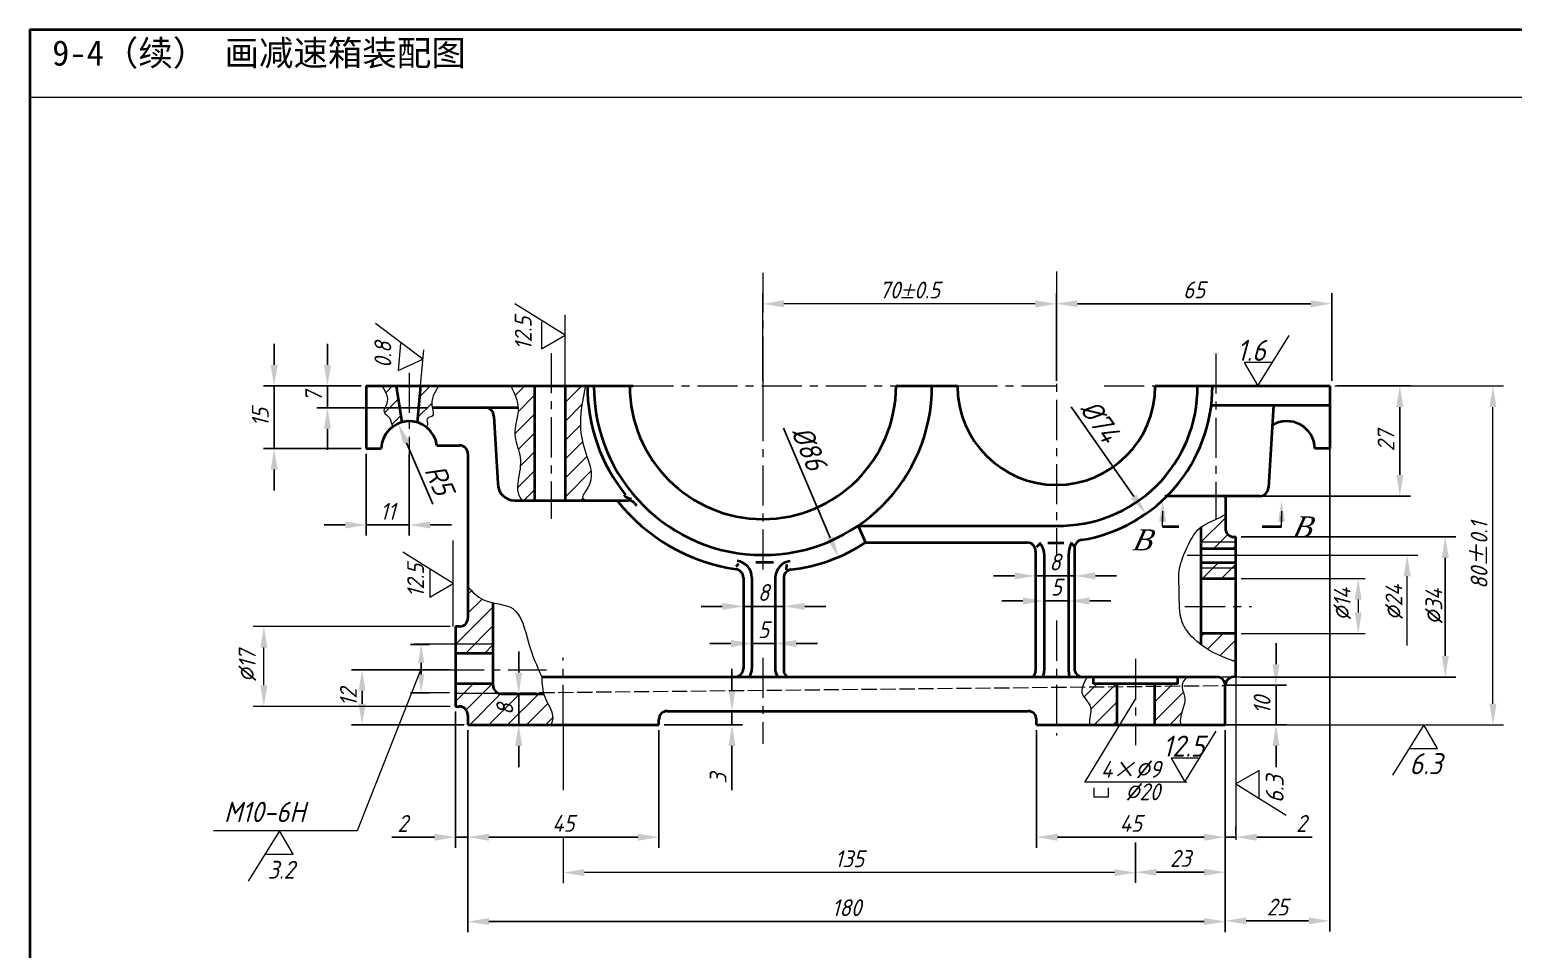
# Model space of a CAD drawing. Header units: millimetres. Extents: x 87 to 417, y 75 to 300.
# Drawn here: x 86.5 to 262.6, y 190.7 to 299.8 of the extents above; entities that cross this region are included whole.
import ezdxf

# ---------------------------------------------------------------- set-up
doc = ezdxf.new("R2010")
doc.units = ezdxf.units.MM
doc.header["$LTSCALE"] = 0.15
doc.linetypes.add('ACAD_ISO02W100', pattern=[15, 12, -3])
doc.linetypes.add('CENTER', pattern=[50.8, 31.75, -6.35, 6.35, -6.35])
doc.layers.get('0').update_dxf_attribs({"lineweight": 13})
doc.layers.get('Defpoints').update_dxf_attribs({"lineweight": 13})
for name, color, linetype, lineweight in [('填', 7, 'Continuous', 9), ('标', 7, 'Continuous', 13), ('点', 7, 'CENTER', 13), ('粗实线', 7, 'Continuous', 40), ('细', 7, 'Continuous', 15), ('细实线', 7, 'Continuous', 15), ('细线', 7, 'Continuous', 15), ('虚线', 7, 'ACAD_ISO02W100', 15), ('轮廓线 层', 7, 'Continuous', 40), ('须', 7, 'ACAD_ISO02W100', 15)]:
    doc.layers.add(name, color=color, linetype=linetype, lineweight=lineweight)
doc.styles.get("Standard").update_dxf_attribs({"font": 'isocp.shx', "oblique": 15, "height": 2.5})
doc.styles.add('字', font='txt.shx', dxfattribs={"height": 2.5})
doc.dimstyles.new('ISO-25', dxfattribs={"dimtxt": 2, "dimasz": 2.5, "dimexe": 1.25, "dimexo": 0.625, "dimtad": 1, "dimdsep": 46, "dimtxsty": 'Standard', "dimcen": 2.5, "dimadec": 0, "dimazin": 0, "dimtfac": 1, "dimtmove": 0, "dimatfit": 3, "dimfxl": 0, "dimarcsym": 0})

# ---------------------------------------------------------------- blocks, each defined once
blk = doc.blocks.new('*D1')
at = {"layer": 'Defpoints', "color": 0}
for p in [(126.46, 257.54), (115.52, 250.11), (126.46, 250.11)]:
    blk.add_point(p, dxfattribs=at)
at = {"layer": '标', "color": 0, "lineweight": -2}
for p, q in [((115.52, 260.04), (115.52, 262.54)), ((125.83, 257.54), (114.27, 257.54)), ((115.52, 257.54), (115.52, 250.11)), ((125.83, 250.11), (114.27, 250.11)), ((115.52, 247.61), (115.52, 245.11))]:
    blk.add_line(p, q, dxfattribs=at)
at = {"layer": '标', "color": 0}
for points in [[(115.1, 260.04), (115.94, 260.04), (115.52, 257.54)], [(115.1, 247.61), (115.94, 247.61), (115.52, 250.11)]]:
    blk.add_solid(points, dxfattribs=at)
at = {"layer": '标', "color": 0, "insert": (113.88, 253.82), "char_height": 2, "attachment_point": 5, "rotation": 90}
blk.add_mtext('15', dxfattribs=at)
blk = doc.blocks.new('*D2')
at = {"layer": 'Defpoints', "color": 0}
for p in [(121.85, 257.54), (126.46, 257.54), (134.31, 254.96)]:
    blk.add_point(p, dxfattribs=at)
at = {"layer": '标', "color": 0, "lineweight": -2}
for p, q in [((121.85, 260.04), (121.85, 262.54)), ((125.83, 257.54), (120.6, 257.54)), ((121.85, 254.96), (121.85, 257.54)), ((133.68, 254.96), (120.6, 254.96)), ((121.85, 252.46), (121.85, 249.96))]:
    blk.add_line(p, q, dxfattribs=at)
at = {"layer": '标', "color": 0}
for points in [[(121.44, 260.04), (122.27, 260.04), (121.85, 257.54)], [(121.44, 252.46), (122.27, 252.46), (121.85, 254.96)]]:
    blk.add_solid(points, dxfattribs=at)
at = {"layer": '标', "color": 0, "insert": (120.21, 256.25), "char_height": 2, "attachment_point": 5, "rotation": 90}
blk.add_mtext('7', dxfattribs=at)
blk = doc.blocks.new('*D3')
at = {"layer": 'Defpoints', "color": 0}
for p in [(241.04, 257.54), (249.11, 257.54), (228.41, 244.47)]:
    blk.add_point(p, dxfattribs=at)
at = {"layer": '标', "color": 0, "lineweight": -2}
for p, q in [((241.67, 257.54), (250.36, 257.54)), ((249.11, 246.97), (249.11, 255.04)), ((229.03, 244.47), (250.36, 244.47))]:
    blk.add_line(p, q, dxfattribs=at)
at = {"layer": '标', "color": 0}
for points in [[(248.7, 255.04), (249.53, 255.04), (249.11, 257.54)], [(248.7, 246.97), (249.53, 246.97), (249.11, 244.47)]]:
    blk.add_solid(points, dxfattribs=at)
at = {"layer": '标', "color": 0, "insert": (247.47, 251.01), "char_height": 2, "attachment_point": 5, "rotation": 90}
blk.add_mtext('27', dxfattribs=at)
blk = doc.blocks.new('*D4')
at = {"layer": 'Defpoints', "color": 0}
for p in [(208.35, 267.3), (208.35, 257.54), (241.04, 257.54)]:
    blk.add_point(p, dxfattribs=at)
at = {"layer": '标', "color": 0, "lineweight": -2}
for p, q in [((208.35, 258.16), (208.35, 268.55)), ((241.04, 258.16), (241.04, 268.55)), ((238.54, 267.3), (210.85, 267.3))]:
    blk.add_line(p, q, dxfattribs=at)
at = {"layer": '标', "color": 0}
for points in [[(210.85, 267.71), (210.85, 266.88), (208.35, 267.3)], [(238.54, 267.71), (238.54, 266.88), (241.04, 267.3)]]:
    blk.add_solid(points, dxfattribs=at)
at = {"layer": '标', "color": 0, "insert": (224.7, 268.94), "char_height": 2, "attachment_point": 5}
blk.add_mtext('65', dxfattribs=at)
blk = doc.blocks.new('*D5')
at = {"layer": 'Defpoints', "color": 0}
for p in [(210.49, 234.99), (205.89, 223.71), (210.49, 224)]:
    blk.add_point(p, dxfattribs=at)
at = {"layer": '标', "color": 0, "lineweight": -2}
for p, q in [((205.89, 224.33), (205.89, 236.24)), ((210.49, 224.63), (210.49, 236.24)), ((203.39, 234.99), (200.89, 234.99)), ((205.89, 234.99), (210.49, 234.99)), ((212.99, 234.99), (215.49, 234.99))]:
    blk.add_line(p, q, dxfattribs=at)
at = {"layer": '标', "color": 0}
for points in [[(203.39, 235.41), (203.39, 234.58), (205.89, 234.99)], [(212.99, 235.41), (212.99, 234.58), (210.49, 234.99)]]:
    blk.add_solid(points, dxfattribs=at)
at = {"layer": '标', "color": 0, "insert": (208.19, 236.64), "char_height": 2, "attachment_point": 5}
blk.add_mtext('8', dxfattribs=at)
blk = doc.blocks.new('*D6')
at = {"layer": 'Defpoints', "color": 0}
for p in [(209.81, 232.02), (206.89, 223.71), (209.81, 223.71)]:
    blk.add_point(p, dxfattribs=at)
at = {"layer": '标', "color": 0, "lineweight": -2}
for p, q in [((206.89, 224.33), (206.89, 233.27)), ((209.81, 224.33), (209.81, 233.27)), ((204.39, 232.02), (201.89, 232.02)), ((206.89, 232.02), (209.81, 232.02)), ((212.31, 232.02), (214.81, 232.02))]:
    blk.add_line(p, q, dxfattribs=at)
at = {"layer": '标', "color": 0}
for points in [[(204.39, 232.44), (204.39, 231.6), (206.89, 232.02)], [(212.31, 232.44), (212.31, 231.6), (209.81, 232.02)]]:
    blk.add_solid(points, dxfattribs=at)
at = {"layer": '标', "color": 0, "insert": (208.35, 233.66), "char_height": 2, "attachment_point": 5}
blk.add_mtext('5', dxfattribs=at)
blk = doc.blocks.new('*D7')
at = {"layer": 'Defpoints', "color": 0}
for p in [(162.18, 218.96), (161.18, 217.31), (169.85, 217.31)]:
    blk.add_point(p, dxfattribs=at)
at = {"layer": '标', "color": 0, "lineweight": -2}
for p, q in [((169.85, 221.46), (169.85, 223.96)), ((162.81, 218.96), (171.1, 218.96)), ((169.85, 218.96), (169.85, 217.31)), ((161.8, 217.31), (171.1, 217.31)), ((169.85, 214.81), (169.85, 209.58))]:
    blk.add_line(p, q, dxfattribs=at)
at = {"layer": '标', "color": 0}
for points in [[(169.44, 221.46), (170.27, 221.46), (169.85, 218.96)], [(169.44, 214.81), (170.27, 214.81), (169.85, 217.31)]]:
    blk.add_solid(points, dxfattribs=at)
at = {"layer": '标', "color": 0, "insert": (168.21, 210.95), "char_height": 2, "attachment_point": 5, "rotation": 90}
blk.add_mtext('3', dxfattribs=at)
blk = doc.blocks.new('*D8')
at = {"layer": 'Defpoints', "color": 0}
for p in [(142.39, 221.02), (144.54, 221.02), (143.21, 217.31)]:
    blk.add_point(p, dxfattribs=at)
at = {"layer": '标', "color": 0, "lineweight": -2}
for p, q in [((144.54, 223.52), (144.54, 226.02)), ((143.02, 221.02), (145.79, 221.02)), ((144.54, 217.31), (144.54, 221.02)), ((143.83, 217.31), (145.79, 217.31)), ((144.54, 214.81), (144.54, 212.31))]:
    blk.add_line(p, q, dxfattribs=at)
at = {"layer": '标', "color": 0}
for points in [[(144.12, 223.52), (144.96, 223.52), (144.54, 221.02)], [(144.12, 214.81), (144.96, 214.81), (144.54, 217.31)]]:
    blk.add_solid(points, dxfattribs=at)
at = {"layer": '标', "color": 0, "insert": (142.9, 219.17), "char_height": 2, "attachment_point": 5, "rotation": 90}
blk.add_mtext('8', dxfattribs=at)
blk = doc.blocks.new('*D9')
at = {"layer": 'Defpoints', "color": 0}
for p in [(138.5, 217.31), (228.39, 217.31), (228.39, 193.96)]:
    blk.add_point(p, dxfattribs=at)
at = {"layer": '标', "color": 0, "lineweight": -2}
for p, q in [((138.5, 216.69), (138.5, 192.71)), ((228.39, 216.69), (228.39, 192.71)), ((141, 193.96), (225.89, 193.96))]:
    blk.add_line(p, q, dxfattribs=at)
at = {"layer": '标', "color": 0}
for points in [[(141, 194.38), (141, 193.55), (138.5, 193.96)], [(225.89, 194.38), (225.89, 193.55), (228.39, 193.96)]]:
    blk.add_solid(points, dxfattribs=at)
at = {"layer": '标', "color": 0, "insert": (183.45, 195.61), "char_height": 2, "attachment_point": 5}
blk.add_mtext('180', dxfattribs=at)
blk = doc.blocks.new('*D10')
at = {"layer": 'Defpoints', "color": 0}
for p in [(240.79, 250.95), (228.39, 217.31), (228.39, 194.05)]:
    blk.add_point(p, dxfattribs=at)
at = {"layer": '标', "color": 0, "lineweight": -2}
for p, q in [((240.79, 250.32), (240.79, 192.8)), ((228.39, 216.69), (228.39, 192.8)), ((238.29, 194.05), (230.89, 194.05))]:
    blk.add_line(p, q, dxfattribs=at)
at = {"layer": '标', "color": 0}
for points in [[(230.89, 194.46), (230.89, 193.63), (228.39, 194.05)], [(238.29, 194.46), (238.29, 193.63), (240.79, 194.05)]]:
    blk.add_solid(points, dxfattribs=at)
at = {"layer": '标', "color": 0, "insert": (234.59, 195.69), "char_height": 2, "attachment_point": 5}
blk.add_mtext('25', dxfattribs=at)
blk = doc.blocks.new('*D11')
at = {"layer": 'Defpoints', "color": 0}
for p in [(228.39, 217.06), (217.75, 203.98), (217.75, 199.82)]:
    blk.add_point(p, dxfattribs=at)
at = {"layer": '标', "color": 0, "lineweight": -2}
for p, q in [((228.39, 216.44), (228.39, 198.57)), ((217.75, 203.36), (217.75, 198.57)), ((225.89, 199.82), (220.25, 199.82))]:
    blk.add_line(p, q, dxfattribs=at)
at = {"layer": '标', "color": 0}
for points in [[(220.25, 200.23), (220.25, 199.4), (217.75, 199.82)], [(225.89, 200.23), (225.89, 199.4), (228.39, 199.82)]]:
    blk.add_solid(points, dxfattribs=at)
at = {"layer": '标', "color": 0, "insert": (223.07, 201.46), "char_height": 2, "attachment_point": 5}
blk.add_mtext('23', dxfattribs=at)
blk = doc.blocks.new('*D12')
at = {"layer": 'Defpoints', "color": 0}
for p in [(205.99, 217.31), (228.39, 217.31), (205.99, 203.98)]:
    blk.add_point(p, dxfattribs=at)
at = {"layer": '标', "color": 0, "lineweight": -2}
for p, q in [((205.99, 216.69), (205.99, 202.73)), ((228.39, 216.69), (228.39, 202.73)), ((225.89, 203.98), (208.49, 203.98))]:
    blk.add_line(p, q, dxfattribs=at)
at = {"layer": '标', "color": 0}
for points in [[(208.49, 204.4), (208.49, 203.56), (205.99, 203.98)], [(225.89, 204.4), (225.89, 203.56), (228.39, 203.98)]]:
    blk.add_solid(points, dxfattribs=at)
at = {"layer": '标', "color": 0, "insert": (217.19, 205.62), "char_height": 2, "attachment_point": 5}
blk.add_mtext('45', dxfattribs=at)
blk = doc.blocks.new('*D13')
at = {"layer": 'Defpoints', "color": 0}
for p in [(125.96, 223.86), (137.04, 223.86), (138.68, 217.31)]:
    blk.add_point(p, dxfattribs=at)
at = {"layer": '标', "color": 0, "lineweight": -2}
for p, q in [((136.41, 223.86), (124.71, 223.86)), ((125.96, 219.81), (125.96, 221.36)), ((138.06, 217.31), (124.71, 217.31))]:
    blk.add_line(p, q, dxfattribs=at)
at = {"layer": '标', "color": 0}
for points in [[(125.54, 221.36), (126.38, 221.36), (125.96, 223.86)], [(125.54, 219.81), (126.38, 219.81), (125.96, 217.31)]]:
    blk.add_solid(points, dxfattribs=at)
at = {"layer": '标', "color": 0, "insert": (124.33, 220.58), "char_height": 2, "attachment_point": 5, "rotation": 90}
blk.add_mtext('12', dxfattribs=at)
blk = doc.blocks.new('*D14')
at = {"layer": 'Defpoints', "color": 0}
for p in [(137.04, 219.51), (138.5, 217.06), (137.04, 203.98)]:
    blk.add_point(p, dxfattribs=at)
at = {"layer": '标', "color": 0, "lineweight": -2}
for p, q in [((137.04, 218.88), (137.04, 202.73)), ((138.5, 216.44), (138.5, 202.73)), ((134.54, 203.98), (129.49, 203.98)), ((138.5, 203.98), (137.04, 203.98)), ((141, 203.98), (143.5, 203.98))]:
    blk.add_line(p, q, dxfattribs=at)
at = {"layer": '标', "color": 0}
for points in [[(134.54, 204.4), (134.54, 203.56), (137.04, 203.98)], [(141, 204.4), (141, 203.56), (138.5, 203.98)]]:
    blk.add_solid(points, dxfattribs=at)
at = {"layer": '标', "color": 0, "insert": (130.77, 205.61), "char_height": 2, "attachment_point": 5}
blk.add_mtext('2', dxfattribs=at)
blk = doc.blocks.new('*D15')
at = {"layer": 'Defpoints', "color": 0}
for p in [(138.5, 217.31), (161.18, 217.31), (161.18, 203.98)]:
    blk.add_point(p, dxfattribs=at)
at = {"layer": '标', "color": 0, "lineweight": -2}
for p, q in [((138.5, 216.69), (138.5, 202.73)), ((161.18, 216.69), (161.18, 202.73)), ((141, 203.98), (158.68, 203.98))]:
    blk.add_line(p, q, dxfattribs=at)
at = {"layer": '标', "color": 0}
for points in [[(141, 204.4), (141, 203.56), (138.5, 203.98)], [(158.68, 204.4), (158.68, 203.56), (161.18, 203.98)]]:
    blk.add_solid(points, dxfattribs=at)
at = {"layer": '标', "color": 0, "insert": (149.84, 205.62), "char_height": 2, "attachment_point": 5}
blk.add_mtext('45', dxfattribs=at)
blk = doc.blocks.new('*D37')
at = {"layer": 'Defpoints', "color": 0}
for p in [(130.23, 253.08), (131.54, 250.03)]:
    blk.add_point(p, dxfattribs=at)
at = {"layer": '标', "color": 0, "lineweight": -2}
blk.add_line((134.35, 243.5), (131.22, 250.79), dxfattribs=at)
at = {"layer": '标', "color": 0}
blk.add_solid([(131.6, 250.95), (130.84, 250.62), (130.23, 253.08)], dxfattribs=at)
at = {"layer": '标', "color": 0, "insert": (135.14, 246.42), "char_height": 2.5, "attachment_point": 5, "rotation": 293.2744}
blk.add_mtext('R5', dxfattribs=at)
blk = doc.blocks.new('*D39')
at = {"layer": 'Defpoints', "color": 0}
for p in [(126.46, 250.11), (131.55, 250.02), (131.55, 241.04)]:
    blk.add_point(p, dxfattribs=at)
at = {"layer": '标', "color": 0, "lineweight": -2}
for p, q in [((126.46, 249.48), (126.46, 239.79)), ((131.55, 249.39), (131.55, 239.79)), ((123.96, 241.04), (121.46, 241.04)), ((126.46, 241.04), (131.55, 241.04)), ((134.05, 241.04), (136.55, 241.04))]:
    blk.add_line(p, q, dxfattribs=at)
at = {"layer": '标', "color": 0}
for points in [[(123.96, 241.45), (123.96, 240.62), (126.46, 241.04)], [(134.05, 241.45), (134.05, 240.62), (131.55, 241.04)]]:
    blk.add_solid(points, dxfattribs=at)
at = {"layer": '标', "color": 0, "insert": (129, 242.66), "char_height": 2, "attachment_point": 5}
blk.add_mtext('11', dxfattribs=at)
blk = doc.blocks.new('*D40')
at = {"layer": 'Defpoints', "color": 0}
for p in [(227.77, 222.01), (221.66, 217.31), (234.42, 217.31)]:
    blk.add_point(p, dxfattribs=at)
at = {"layer": '标', "color": 0, "lineweight": -2}
for p, q in [((234.42, 224.51), (234.42, 227.01)), ((228.4, 222.01), (235.67, 222.01)), ((234.42, 222.01), (234.42, 217.31)), ((222.28, 217.31), (235.67, 217.31)), ((234.42, 214.81), (234.42, 212.31))]:
    blk.add_line(p, q, dxfattribs=at)
at = {"layer": '标', "color": 0}
for points in [[(234, 224.51), (234.83, 224.51), (234.42, 222.01)], [(234, 214.81), (234.83, 214.81), (234.42, 217.31)]]:
    blk.add_solid(points, dxfattribs=at)
at = {"layer": '标', "color": 0, "insert": (232.77, 219.66), "char_height": 2, "attachment_point": 5, "rotation": 90}
blk.add_mtext('10', dxfattribs=at)
blk = doc.blocks.new('*D41')
at = {"layer": 'Defpoints', "color": 0}
for p in [(176, 231.38), (171.21, 224), (176, 223.58)]:
    blk.add_point(p, dxfattribs=at)
at = {"layer": '标', "color": 0, "lineweight": -2}
for p, q in [((171.21, 224.63), (171.21, 232.63)), ((176, 224.21), (176, 232.63)), ((168.71, 231.38), (166.21, 231.38)), ((171.21, 231.38), (176, 231.38)), ((178.5, 231.38), (181, 231.38))]:
    blk.add_line(p, q, dxfattribs=at)
at = {"layer": '标', "color": 0}
for points in [[(168.71, 231.8), (168.71, 230.96), (171.21, 231.38)], [(178.5, 231.8), (178.5, 230.96), (176, 231.38)]]:
    blk.add_solid(points, dxfattribs=at)
at = {"layer": '标', "color": 0, "insert": (173.6, 233.02), "char_height": 2, "attachment_point": 5}
blk.add_mtext('8', dxfattribs=at)
blk = doc.blocks.new('*D42')
at = {"layer": 'Defpoints', "color": 0}
for p in [(174.99, 226.97), (172.22, 224), (174.99, 223.83)]:
    blk.add_point(p, dxfattribs=at)
at = {"layer": '标', "color": 0, "lineweight": -2}
for p, q in [((172.22, 224.63), (172.22, 228.22)), ((174.99, 224.46), (174.99, 228.22)), ((169.72, 226.97), (167.22, 226.97)), ((172.22, 226.97), (174.99, 226.97)), ((177.49, 226.97), (179.99, 226.97))]:
    blk.add_line(p, q, dxfattribs=at)
at = {"layer": '标', "color": 0}
for points in [[(169.72, 227.39), (169.72, 226.55), (172.22, 226.97)], [(177.49, 227.39), (177.49, 226.55), (174.99, 226.97)]]:
    blk.add_solid(points, dxfattribs=at)
at = {"layer": '标', "color": 0, "insert": (173.6, 228.61), "char_height": 2, "attachment_point": 5}
blk.add_mtext('5', dxfattribs=at)
blk = doc.blocks.new('CUZAO')
for p, q in [((-20.17, -4.19), (-15.78, 2.87)), ((-18.27, -0.9), (-22.07, -0.9)), ((-22.07, -0.9), (-20.17, -4.19))]:
    blk.add_line(p, q)
blk = doc.blocks.new('*D45')
at = {"layer": 'Defpoints', "color": 0}
for p in [(228.39, 203.98), (229.64, 203.66), (228.39, 199.82)]:
    blk.add_point(p, dxfattribs=at)
at = {"layer": '细实线', "color": 0, "lineweight": -2}
for p, q in [((228.39, 200.44), (228.39, 205.23)), ((229.64, 204.29), (229.64, 205.23)), ((225.89, 203.98), (223.39, 203.98)), ((228.39, 203.98), (229.64, 203.98)), ((232.14, 203.98), (238.69, 203.98))]:
    blk.add_line(p, q, dxfattribs=at)
at = {"layer": '细实线', "color": 0}
for points in [[(225.89, 204.4), (225.89, 203.56), (228.39, 203.98)], [(232.14, 204.4), (232.14, 203.56), (229.64, 203.98)]]:
    blk.add_solid(points, dxfattribs=at)
at = {"layer": '细实线', "color": 0, "insert": (237.42, 205.61), "char_height": 2, "attachment_point": 5}
blk.add_mtext('2', dxfattribs=at)
blk = doc.blocks.new('*D46')
at = {"layer": 'Defpoints', "color": 0}
for p in [(229.64, 239.63), (229.64, 222.99), (254.51, 222.99)]:
    blk.add_point(p, dxfattribs=at)
at = {"layer": '细实线', "color": 0, "lineweight": -2}
for p, q in [((230.27, 239.63), (255.76, 239.63)), ((254.51, 237.13), (254.51, 225.49)), ((230.27, 222.99), (255.76, 222.99))]:
    blk.add_line(p, q, dxfattribs=at)
at = {"layer": '细实线', "color": 0}
for points in [[(254.09, 237.13), (254.92, 237.13), (254.51, 239.63)], [(254.09, 225.49), (254.92, 225.49), (254.51, 222.99)]]:
    blk.add_solid(points, dxfattribs=at)
blk = doc.blocks.new('*D53')
at = {"layer": 'Defpoints', "color": 0}
for p in [(134.57, 226.87), (132.97, 221.1), (134.57, 221.1)]:
    blk.add_point(p, dxfattribs=at)
at = {"layer": '细实线', "color": 0, "lineweight": -2}
for p, q in [((133.94, 226.87), (131.72, 226.87)), ((132.97, 224.67), (132.97, 223.3)), ((133.94, 221.1), (131.72, 221.1))]:
    blk.add_line(p, q, dxfattribs=at)
at = {"layer": '细实线', "color": 0}
for points in [[(132.61, 224.67), (133.34, 224.67), (132.97, 226.87)], [(132.61, 223.3), (133.34, 223.3), (132.97, 221.1)]]:
    blk.add_solid(points, dxfattribs=at)
blk = doc.blocks.new('*D55')
at = {"layer": 'Defpoints', "color": 0}
for p in [(166.45, 274.97), (182.48, 237.23)]:
    blk.add_point(p, dxfattribs=at)
at = {"layer": '细线', "color": 0, "lineweight": -2}
blk.add_line((175.98, 252.51), (181.5, 239.53), dxfattribs=at)
at = {"layer": '细线', "color": 0}
blk.add_solid([(181.88, 239.69), (181.11, 239.37), (182.48, 237.23)], dxfattribs=at)
at = {"layer": '细线', "color": 0, "insert": (179.01, 250.18), "char_height": 2.5, "attachment_point": 5, "rotation": 293.0131}
blk.add_mtext('%%C86', dxfattribs=at)
blk = doc.blocks.new('*D56')
at = {"layer": 'Defpoints', "color": 0}
for p in [(197.73, 272.72), (218.98, 242.36)]:
    blk.add_point(p, dxfattribs=at)
at = {"layer": '细线', "color": 0, "lineweight": -2}
blk.add_line((210.09, 255.06), (217.54, 244.41), dxfattribs=at)
at = {"layer": '细线', "color": 0}
blk.add_solid([(217.88, 244.65), (217.2, 244.17), (218.98, 242.36)], dxfattribs=at)
at = {"layer": '细线', "color": 0, "insert": (213.54, 253.39), "char_height": 2.5, "attachment_point": 5, "rotation": 304.9943}
blk.add_mtext('%%C74', dxfattribs=at)

msp = doc.modelspace()

# ---------------------------------------------------------------- hatches: boundary and pattern name
at = {"layer": '填'}
h = msp.add_hatch(dxfattribs=at)
h.set_pattern_fill('ANSI31', color=256, scale=0.5, style=0)
edge = h.paths.add_edge_path()
edge.add_spline(control_points=[(141.491, 231.808), (141.104, 231.892), (139.862, 232.229), (139.002, 233.168), (138.521, 233.694)], knot_values=[0, 0, 0, 0, 1.1284152, 3.6956475, 3.6956475, 3.6956475, 3.6956475], degree=3, periodic=0)
edge.add_line((138.521, 233.694), (138.521, 229.995))
edge.add_arc((137.514, 229.995), 1.007, 270, 360, ccw=False)
edge.add_line((137.514, 228.988), (137.035, 228.988))
edge.add_line((137.035, 228.988), (137.035, 226.871))
edge.add_line((137.035, 226.871), (141.491, 226.871))
edge.add_line((141.491, 226.871), (141.491, 231.808))
h.paths.add_polyline_path([(141.491, 226.871), (137.035, 226.871), (137.035, 225.798), (141.491, 225.798)])
h.paths.add_polyline_path([(141.491, 222.022), (141.491, 222.201), (137.035, 222.201), (137.035, 221.02), (142.391, 221.02, -0.3835412)])
edge = h.paths.add_edge_path()
edge.add_spline(control_points=[(148.4, 217.313), (148.521, 217.676), (148.778, 218.822), (147.833, 219.978), (147.535, 220.884), (147.499, 221.015)], knot_values=[1.9739224, 1.9739224, 1.9739224, 1.9739224, 3.0759467, 5.492386, 5.8970492, 5.8970492, 5.8970492, 5.8970492], degree=3, periodic=0)
edge.add_line((147.499, 221.015), (142.498, 221.015))
edge.add_arc((142.498, 222.022), 1.007, 263.93552, 270, ccw=False)
edge.add_line((142.391, 221.02), (137.035, 221.02))
edge.add_line((137.035, 221.02), (137.035, 219.508))
edge.add_line((137.035, 219.508), (137.494, 219.508))
edge.add_arc((137.494, 218.502), 1.007, 0, 90, ccw=False)
edge.add_line((138.501, 218.502), (138.501, 217.313))
edge.add_line((138.501, 217.313), (148.4, 217.313))
h.paths.add_polyline_path([(141.381, 218.103), (141.381, 220.231), (144.415, 220.231), (144.415, 218.103)], flags=24)
at = {"layer": '细实线'}
h = msp.add_hatch(dxfattribs=at)
h.set_pattern_fill('ANSI31', color=256, scale=0.5, style=0)
edge = h.paths.add_edge_path()
edge.add_line((130.005, 257.54), (128.33, 257.54))
edge.add_spline(control_points=[(128.33, 257.54), (128.738, 256.857), (129.337, 255.845), (128.221, 254.394), (129.334, 253.869), (129.397, 253.154), (129.557, 252.82), (129.605, 252.73)], knot_values=[0.0162162, 0.0162162, 0.0162162, 0.0162162, 2.1871452, 3.234475, 4.1664924, 4.9744405, 5.2788343, 5.2788343, 5.2788343, 5.2788343], degree=3, periodic=0)
edge.add_arc((131.544, 250.028), 3.326, 104.84049, 125.6665, ccw=False)
edge.add_line((130.693, 253.243), (130.005, 257.54))
edge = h.paths.add_edge_path()
edge.add_spline(control_points=[(133.567, 252.668), (133.635, 252.748), (133.838, 253.027), (133.401, 253.775), (134.621, 253.873), (133.904, 255.709), (134.557, 256.769), (135.039, 257.54)], knot_values=[0.0231555, 0.0231555, 0.0231555, 0.0231555, 0.3234782, 1.0426879, 1.7217047, 2.7190642, 5.4074666, 5.4074666, 5.4074666, 5.4074666], degree=3, periodic=0)
edge.add_line((135.039, 257.54), (132.875, 257.54))
edge.add_line((132.875, 257.54), (132.498, 253.214))
edge.add_arc((131.544, 250.028), 3.326, 52.5347, 73.33693, ccw=False)
h = msp.add_hatch(dxfattribs=at)
h.set_pattern_fill('ANSI31', color=256, scale=0.5, style=0)
edge = h.paths.add_edge_path()
edge.add_line((146.433, 257.54), (143.62, 257.54))
edge.add_spline(control_points=[(143.62, 257.54), (144.047, 256.647), (144.827, 255.008), (144.079, 252.961), (144.058, 250.98), (145.049, 249.002), (144.5, 246.765), (144.313, 244.963), (144.741, 244.236), (144.921, 243.944)], knot_values=[0.0131187, 0.0131187, 0.0131187, 0.0131187, 2.8481386, 5.2208954, 6.2076884, 8.7508258, 11.4757309, 12.9559208, 13.9636074, 13.9636074, 13.9636074, 13.9636074], degree=3, periodic=0)
edge.add_line((144.921, 243.944), (146.433, 243.944))
edge.add_line((146.433, 243.944), (146.433, 257.54))
edge = h.paths.add_edge_path()
edge.add_spline(control_points=[(152.724, 243.944), (152.432, 244.002), (151.777, 244.234), (153.688, 246.293), (152.608, 249.04), (151.518, 252.975), (152.107, 255.805), (152.48, 257.54)], knot_values=[0.1357434, 0.1357434, 0.1357434, 0.1357434, 0.8872451, 2.2667546, 5.9692902, 9.2609115, 14.4650265, 14.4650265, 14.4650265, 14.4650265], degree=3, periodic=0)
edge.add_line((152.48, 257.54), (150.053, 257.54))
edge.add_line((150.053, 257.54), (150.053, 243.944))
edge.add_line((150.053, 243.944), (152.724, 243.944))
h = msp.add_hatch(dxfattribs=at)
h.set_pattern_fill('ANSI31', color=256, scale=0.5, style=0)
edge = h.paths.add_edge_path()
edge.add_line((228.409, 240.635), (228.409, 242.281))
edge.add_spline(control_points=[(228.409, 242.281), (228.078, 242.104), (227.699, 241.91), (227.309, 241.729), (227.264, 241.709)], knot_values=[22.5857414, 22.5857414, 22.5857414, 22.5857414, 23.7089514, 23.8519334, 23.8519334, 23.8519334, 23.8519334], degree=3, periodic=0)
edge.add_spline(control_points=[(227.264, 241.709), (226.669, 241.436), (226.055, 241.185), (225.551, 240.805)], knot_values=[20.6622723, 20.6622723, 20.6622723, 20.6622723, 22.5857414, 22.5857414, 22.5857414, 22.5857414], degree=3, periodic=0)
edge.add_line((225.551, 240.805), (225.551, 239.033))
edge.add_line((225.551, 239.033), (229.641, 239.033))
edge.add_line((229.641, 239.033), (229.641, 239.628))
edge.add_line((229.641, 239.628), (229.416, 239.628))
edge.add_arc((229.416, 240.635), 1.007, 180, 270, ccw=False)
h.paths.add_polyline_path([(229.641, 239.033), (225.551, 239.033), (225.551, 238.259), (229.641, 238.259)])
h.paths.add_polyline_path([(229.641, 236.593), (225.551, 236.593), (225.551, 235.939), (229.641, 235.939)])
h.paths.add_polyline_path([(229.641, 235.939), (225.551, 235.939), (225.551, 234.689), (229.641, 234.689)])
edge = h.paths.add_edge_path()
edge.add_line((229.641, 228.144), (225.551, 228.144))
edge.add_line((225.551, 228.144), (225.551, 226.837))
edge.add_line((225.551, 226.837), (225.551, 226.795))
edge.add_spline(control_points=[(225.551, 226.795), (226.493, 226.102), (227.883, 225.435), (229.309, 224.921), (229.641, 224.805)], knot_values=[0.7085938, 0.7085938, 0.7085938, 0.7085938, 4.1732593, 5.2231296, 5.2231296, 5.2231296, 5.2231296], degree=3, periodic=0)
edge.add_line((229.641, 224.805), (229.641, 228.144))
h = msp.add_hatch(dxfattribs=at)
h.set_pattern_fill('ANSI31', color=256, scale=0.5, style=0)
edge = h.paths.add_edge_path()
edge.add_line((215.509, 221.854), (211.452, 221.812))
edge.add_spline(control_points=[(211.452, 221.812), (211.358, 221.502), (211.304, 220.813), (212.26, 220.015), (212.539, 218.963), (212.255, 218.115), (212.292, 217.595), (212.312, 217.313)], knot_values=[1.1724427, 1.1724427, 1.1724427, 1.1724427, 2.132308, 3.4131752, 4.4901065, 5.1987346, 6.0385683, 6.0385683, 6.0385683, 6.0385683], degree=3, periodic=0)
edge.add_line((212.312, 217.313), (215.509, 217.313))
edge.add_line((215.509, 217.313), (215.509, 221.854))
edge = h.paths.add_edge_path()
edge.add_line((212.759, 222.995), (212.007, 222.995))
edge.add_spline(control_points=[(212.007, 222.995), (211.787, 222.593), (211.567, 222.191), (211.452, 221.812)], knot_values=[0, 0, 0, 0, 1.1724427, 1.1724427, 1.1724427, 1.1724427], degree=3, periodic=0)
edge.add_line((211.452, 221.812), (215.509, 221.854))
edge.add_line((215.509, 221.854), (215.509, 222.169))
edge.add_line((215.509, 222.169), (212.759, 222.169))
edge.add_line((212.759, 222.169), (212.759, 222.995))
edge = h.paths.add_edge_path()
edge.add_spline(control_points=[(223.272, 221.935), (223.279, 222.286), (223.438, 222.639), (223.952, 222.995)], knot_values=[2.2805264, 2.2805264, 2.2805264, 2.2805264, 4.9730222, 4.9730222, 4.9730222, 4.9730222], degree=3, periodic=0)
edge.add_line((223.952, 222.995), (222.759, 222.995))
edge.add_line((222.759, 222.995), (222.759, 222.169))
edge.add_line((222.759, 222.169), (220.009, 222.169))
edge.add_line((220.009, 222.169), (220.009, 221.901))
edge.add_line((220.009, 221.901), (223.272, 221.935))
edge = h.paths.add_edge_path()
edge.add_spline(control_points=[(223.122, 217.313), (222.796, 218.376), (224.122, 219.945), (223.264, 221.468), (223.272, 221.935)], knot_values=[4.9730222, 4.9730222, 4.9730222, 4.9730222, 13.1092042, 16.6885627, 16.6885627, 16.6885627, 16.6885627], degree=3, periodic=0)
edge.add_line((223.272, 221.935), (220.009, 221.901))
edge.add_line((220.009, 221.901), (220.009, 217.313))
edge.add_line((220.009, 217.313), (223.122, 217.313))

# ---------------------------------------------------------------- linework, layer by layer
msp.add_line((86.508, 291.826), (416.508, 291.826))
at = {"layer": '填'}
for p, q in [((225.551, 239.033), (229.641, 239.033)), ((225.551, 235.939), (229.641, 235.939))]:
    msp.add_line(p, q, dxfattribs=at)
msp.add_open_spline([(147.282, 222.995), (147.307, 222.187), (147.357, 220.56), (148.778, 218.822), (148.521, 217.676), (148.4, 217.313)], degree=3, knots=[0, 0, 0, 0, 2.3785857, 4.795025, 5.8970492, 5.8970492, 5.8970492, 5.8970492], dxfattribs=at)
at = {"layer": '标'}
for p, q in [((173.525, 258.165), (173.525, 268.533)), ((208.349, 258.165), (208.349, 268.533)), ((150.053, 257.594), (150.053, 265.966)), ((205.849, 267.283), (176.025, 267.283)), ((132.875, 257.54), (133.268, 261.813)), ((132.498, 253.214), (132.875, 257.54)), ((150.053, 243.944), (150.053, 257.594)), ((241.415, 257.54), (261.415, 257.54)), ((260.165, 219.813), (260.165, 255.04)), ((136.784, 228.988), (136.784, 239.188)), ((226.176, 237.457), (251.235, 237.457)), ((230.266, 234.689), (245.008, 234.689)), ((249.985, 226.736), (249.985, 234.957)), ((244.174, 232.189), (244.174, 230.644)), ((136.41, 228.988), (113.048, 228.988)), ((230.266, 228.144), (245.008, 228.144)), ((114.298, 222.008), (114.298, 226.488)), ((137.035, 226.871), (132.096, 226.871)), ((132.974, 223.984), (125.358, 204.737)), ((228.008, 222.995), (251.235, 222.995)), ((136.351, 221.097), (132.096, 221.097)), ((136.41, 219.508), (113.048, 219.508)), ((149.839, 216.688), (149.839, 209.562)), ((229.014, 217.313), (261.415, 217.313)), ((125.358, 204.737), (108.311, 204.737)), ((149.839, 204.038), (149.839, 198.525)), ((215.247, 199.775), (152.339, 199.775))]:
    msp.add_line(p, q, dxfattribs=at)
for points in [[(176.025, 267.699), (176.025, 266.866), (173.525, 267.283)], [(205.849, 267.699), (205.849, 266.866), (208.349, 267.283)], [(259.748, 255.04), (260.581, 255.04), (260.165, 257.54)], [(249.569, 234.957), (250.402, 234.957), (249.985, 237.457)], [(243.757, 232.189), (244.591, 232.189), (244.174, 234.689)], [(113.882, 226.488), (114.715, 226.488), (114.298, 228.988)], [(243.757, 230.644), (244.591, 230.644), (244.174, 228.144)], [(113.882, 222.008), (114.715, 222.008), (114.298, 219.508)], [(259.748, 219.813), (260.581, 219.813), (260.165, 217.313)], [(152.339, 200.192), (152.339, 199.359), (149.839, 199.775)], [(215.247, 200.192), (215.247, 199.359), (217.747, 199.775)]]:
    msp.add_solid(points, dxfattribs=at)
at = {"layer": '点'}
for p, q in [((173.525, 270.976), (173.525, 235.035)), ((208.352, 271.122), (208.352, 237.464)), ((148.384, 261.444), (148.384, 241.763)), ((227.264, 261.392), (227.264, 241.709)), ((131.548, 259.102), (131.548, 240.308)), ((158.139, 257.54), (189.324, 257.54)), ((196.606, 257.54), (208.352, 257.54)), ((214.024, 257.54), (220.093, 257.54)), ((223.883, 237.457), (233.912, 237.457)), ((223.615, 231.35), (231.504, 231.35)), ((208.352, 229.682), (208.352, 216.037)), ((135.687, 223.856), (147.824, 223.856)), ((149.839, 217.313), (149.839, 225.3)), ((173.525, 225.271), (173.525, 215.063)), ((217.747, 225.132), (217.747, 225.1)), ((217.747, 225.1), (217.747, 214.921)), ((149.839, 217.313), (149.839, 216.022))]:
    msp.add_line(p, q, dxfattribs=at)
at = {"layer": '粗实线'}
for p, q in [((220.96, 240.868), (222.903, 240.868)), ((232.769, 240.868), (235.072, 240.868)), ((207.336, 238.902), (209.223, 238.902)), ((172.69, 236.622), (174.775, 236.622))]:
    msp.add_line(p, q, dxfattribs=at)
msp.add_lwpolyline([(86.508, 74.826), (416.508, 74.826), (416.508, 299.826), (86.508, 299.826)], close=True, dxfattribs=at)
at = {"layer": '细'}
msp.add_line((141.491, 226.871), (137.035, 226.871), dxfattribs=at)
for points, knots in [([(229.641, 224.805), (229.309, 224.921), (227.519, 225.566), (225.06, 226.823), (222.795, 229.794), (223.032, 232.751), (222.74, 235.648), (223.757, 238.236), (224.989, 240.788), (227.102, 241.602), (228.078, 242.104), (228.409, 242.281)], [0.7085938, 0.7085938, 0.7085938, 0.7085938, 1.7584641, 6.3730221, 8.7510049, 12.3737159, 14.7969404, 17.3392377, 20.5858143, 22.7287234, 23.8519334, 23.8519334, 23.8519334, 23.8519334]), ([(138.521, 233.694), (139.002, 233.168), (140.434, 231.603), (144.707, 231.79), (145.55, 226.88), (146.705, 224.286), (147.282, 222.995)], [0, 0, 0, 0, 2.5672324, 6.1565799, 10.544756, 14.9106782, 14.9106782, 14.9106782, 14.9106782]), ([(223.952, 222.995), (222.754, 222.165), (224.426, 220.306), (222.796, 218.376), (223.122, 217.313)], [2.2805264, 2.2805264, 2.2805264, 2.2805264, 8.5523807, 16.6885627, 16.6885627, 16.6885627, 16.6885627])]:
    msp.add_open_spline(points, degree=3, knots=knots, dxfattribs=at)
at = {"layer": '细实线'}
for p, q in [((173.525, 260.524), (173.525, 253.573)), ((220.96, 242.663), (220.96, 241.413)), ((220.96, 240.868), (220.96, 242.038)), ((235.072, 242.663), (235.072, 241.413)), ((235.072, 240.868), (235.072, 242.038)), ((229.641, 222.995), (229.641, 203.663)), ((142.391, 221.02), (137.035, 221.02)), ((217.704, 220.371), (211.715, 210.552)), ((211.706, 210.552), (223.828, 210.568)), ((212.784, 209.858), (212.784, 208.774)), ((214.521, 208.774), (214.521, 209.858)), ((212.784, 208.774), (214.521, 208.774))]:
    msp.add_line(p, q, dxfattribs=at)
msp.add_open_spline([(128.32, 257.555), (128.732, 256.868), (129.341, 255.851), (128.221, 254.394), (129.334, 253.869), (129.397, 253.154), (129.557, 252.82), (129.605, 252.73)], degree=3, knots=[0, 0, 0, 0, 2.1871452, 3.234475, 4.1664924, 4.9744405, 5.2788343, 5.2788343, 5.2788343, 5.2788343], dxfattribs=at)
for points in [[(135.051, 257.56), (134.274, 254.962), (134.274, 253.964), (133.674, 253.645), (133.714, 252.927), (133.515, 252.608)], [(143.614, 257.552), (144.479, 254.838), (144.108, 252.495), (144.108, 251.508), (144.726, 249.041), (144.479, 246.327), (144.479, 244.847), (144.973, 243.86)], [(152.509, 257.675), (151.891, 252.371), (152.633, 249.164), (152.756, 245.464), (152.138, 244.23), (153.25, 243.86)], [(212.007, 222.995), (211.44, 220.939), (212.181, 219.894), (212.443, 218.85), (212.312, 218.153), (212.312, 217.313)]]:
    msp.add_spline(points, degree=3, dxfattribs=at)
for points in [[(220.543, 241.424), (221.377, 241.424), (220.96, 243.924)], [(234.655, 241.424), (235.488, 241.424), (235.072, 243.924)]]:
    msp.add_solid(points, dxfattribs=at)
at = {"layer": '虚线'}
msp.add_line((142.489, 221.097), (228.389, 221.988), dxfattribs=at)
at = {"layer": '轮廓线 层'}
for p, q in [((126.457, 257.54), (126.457, 250.109)), ((126.457, 257.54), (158.139, 257.54)), ((130.003, 257.548), (130.693, 253.243)), ((132.876, 257.554), (132.498, 253.214)), ((146.433, 257.586), (146.433, 243.944)), ((150.053, 257.594), (150.053, 243.944)), ((189.324, 257.54), (196.606, 257.54)), ((220.093, 257.54), (240.79, 257.54)), ((240.79, 257.54), (240.79, 250.947)), ((240.79, 257.54), (240.79, 250.109)), ((134.31, 254.964), (141.049, 254.964)), ((141.049, 254.964), (144.411, 254.964)), ((141.587, 253.957), (142.055, 245.957)), ((226.738, 255.27), (240.79, 255.27)), ((234.135, 255.27), (233.513, 245.481)), ((126.457, 250.109), (128.22, 250.109)), ((134.839, 250.479), (137.514, 250.479)), ((240.79, 250.109), (239.028, 250.109)), ((138.521, 249.473), (138.521, 229.995)), ((144.069, 243.944), (157.538, 243.944)), ((157.597, 244.226), (157.927, 244.148)), ((158.267, 243.632), (158.533, 243.352)), ((232.507, 244.474), (221.233, 244.474)), ((228.409, 244.474), (228.409, 240.635)), ((184.812, 240.948), (185.698, 238.952)), ((184.812, 240.948), (208.352, 240.948)), ((225.551, 226.837), (225.551, 240.805)), ((229.416, 239.628), (229.641, 239.628)), ((229.641, 222.995), (229.641, 239.628)), ((185.698, 238.952), (204.881, 238.952)), ((205.887, 237.945), (205.887, 223.706)), ((206.308, 238.728), (206.007, 238.399)), ((210.22, 238.777), (210.406, 238.57)), ((210.489, 238.262), (210.489, 224.002)), ((225.551, 238.259), (229.641, 238.259)), ((170.611, 236.433), (170.314, 236.071)), ((176.345, 236.335), (176.279, 235.709)), ((206.894, 237.579), (206.894, 223.706)), ((209.81, 237.579), (209.81, 223.706)), ((225.551, 236.593), (229.641, 236.593)), ((171.21, 234.78), (171.21, 224.002)), ((172.217, 234.78), (172.217, 224.002)), ((174.989, 234.765), (174.989, 223.832)), ((175.995, 234.753), (175.995, 223.484)), ((225.551, 234.689), (229.641, 234.689)), ((141.491, 231.808), (141.491, 222.022)), ((137.514, 228.988), (137.035, 228.988)), ((137.035, 228.988), (137.035, 219.508)), ((229.641, 228.144), (225.551, 228.144)), ((141.491, 225.798), (137.035, 225.798)), ((225.551, 226.795), (225.551, 226.837)), ((141.491, 222.201), (137.035, 222.201)), ((147.282, 222.995), (211.495, 222.995)), ((175.414, 223.011), (175.436, 222.995)), ((211.495, 222.995), (227.383, 222.995)), ((212.759, 222.169), (212.759, 222.995)), ((222.759, 222.169), (212.759, 222.169)), ((215.509, 222.169), (215.509, 217.313)), ((220.009, 222.169), (220.009, 217.313)), ((222.759, 222.169), (222.759, 222.995)), ((228.389, 217.313), (228.389, 221.988)), ((142.498, 221.015), (147.499, 221.015)), ((137.035, 219.508), (137.494, 219.508)), ((138.501, 218.502), (138.501, 217.313)), ((162.183, 218.958), (204.986, 218.958)), ((138.501, 217.313), (161.177, 217.313)), ((161.177, 217.313), (161.177, 217.951)), ((205.993, 217.313), (205.993, 217.951)), ((205.993, 217.313), (228.389, 217.313))]:
    msp.add_line(p, q, dxfattribs=at)
for centre, radius, start, end in [((173.078, 257.405), 20.371, 179.45004, 218.92686), ((173.525, 257.54), 20.066, 180, 0), ((173.525, 257.54), 15.799, 180, 0), ((208.352, 257.54), 11.741, 180, 0), ((208.706, 257.338), 16.393, 268.76403, 0.70609), ((208.352, 257.54), 18.525, 279.25722, 0), ((140.58, 253.957), 1.007, 360, 90), ((131.544, 250.028), 3.326, 7.79572, 178.61831), ((235.703, 250.028), 3.326, 1.38169, 121.14914), ((137.514, 249.473), 1.007, 360, 90), ((144.069, 245.957), 2.014, 180, 270), ((232.507, 245.481), 1.007, 270, 0), ((173.525, 257.54), 21.994, 218.18227, 261.73639), ((157.827, 245.206), 1.007, 216.62529, 256.76934), ((157.538, 242.937), 1.007, 43.62493, 90), ((229.416, 240.635), 1.007, 180, 270), ((174.461, 256.099), 20.501, 276.78525, 303.23821), ((204.881, 237.945), 1.007, 0, 90), ((204.881, 237.579), 2.014, 0, 43.00434), ((212.479, 237.553), 2.669, 148.39982, 179.45829), ((211.495, 238.262), 1.007, 99.32311, 180), ((170.204, 234.78), 2.014, 0, 82.56869), ((177.002, 234.742), 2.014, 96.78525, 179.35394), ((170.204, 234.78), 1.007, 0, 82.56869), ((177.002, 234.742), 1.007, 96.78525, 179.35394), ((137.514, 229.995), 1.007, 270, 0), ((170.204, 224.002), 1.007, 270, 0), ((170.204, 224.002), 2.014, 330, 0), ((175.995, 223.832), 1.007, 180, 234.70964), ((204.881, 223.706), 1.007, 315.09327, 0), ((204.881, 223.706), 2.014, 339.33046, 0), ((211.824, 223.706), 2.014, 180, 200.66954), ((211.495, 224.002), 1.007, 180, 270), ((142.498, 222.022), 1.007, 180, 270), ((176.88, 223.964), 1.007, 208.45167, 254.28264), ((227.383, 221.988), 1.007, 360, 90), ((227.383, 221.988), 1.007, 360, 90), ((229.432, 221.973), 1.043, 78.44419, 179.18287), ((137.494, 218.502), 1.007, 0, 90), ((162.183, 217.951), 1.007, 90, 180), ((204.986, 217.951), 1.007, 0, 90)]:
    msp.add_arc(centre, radius, start, end, dxfattribs=at)
at = {"layer": '须'}
msp.add_line((170.204, 222.995), (216.17, 222.995), dxfattribs=at)

# ---------------------------------------------------------------- block references
at = {"xscale": 0.84699999999998, "yscale": 0.84699999999998, "zscale": 0.8470000000000001}
for p, rotation in [((146.502, 280.634), 90), ((131.12, 278.06), 85), ((133.232, 251.173), 90), ((234.871, 213.762), 180), ((233.193, 193.215), 270), ((99.079, 201.185), 180)]:
    msp.add_blockref('CUZAO', p, dxfattribs=dict(at, rotation=rotation))
for p in [(249.35, 261.091), (240.669, 214.119)]:
    msp.add_blockref('CUZAO', p, dxfattribs=at)

# ---------------------------------------------------------------- texts
at = {"insert": (89.182, 298.565), "char_height": 3, "width": 330, "attachment_point": 1, "style": '字'}
msp.add_mtext('{\\fSimHei|b0|i0|c134|p2;9-4（续） 画减速箱装配图}', dxfattribs=at)
at = {"rotation": 90}
for s, insert, char_height, attachment_point in [('12.5', (144.083, 265.765), 2, 3), ('0.8', (127.423, 262.794), 2, 3), ('12.5', (131.309, 236.427), 2, 3), ('6.3', (234.267, 209.679), 2.1175, 5)]:
    msp.add_mtext(s, dxfattribs=dict(at, insert=insert, char_height=char_height, attachment_point=attachment_point))
for s, insert, char_height, attachment_point in [('1.6', (233.196, 263.014), 2.5, 3), ('12.5', (225.923, 216.042), 2.5, 3), ('6.3', (254.111, 213.953), 2.5, 3), ('3.2', (116.348, 200.11), 2.1175, 5)]:
    msp.add_mtext(s, dxfattribs=dict(insert=insert, char_height=char_height, attachment_point=attachment_point))
at = {"layer": '标', "char_height": 2, "attachment_point": 5}
for s, insert in [('70{\\fTimes New Roman|b0|i0|c134|p18;±}0.5', (190.937, 268.928)), ('4{\\fSimSun|b0|i0|c134|p2;×\\Ftxt.shx|c1;%%c}9', (217.191, 212.041)), ('{\\Ftxt.shx;%%c}20', (218.579, 209.363)), ('135', (183.793, 201.418))]:
    msp.add_mtext(s, dxfattribs=dict(at, insert=insert))
at = {"layer": '标', "char_height": 2, "attachment_point": 5, "rotation": 90}
for s, insert in [('80{\\f宋体|b0|i0|c134|p2;±}0.1', (258.522, 237.427)), ('{\\Ftxt.shx;%%c}14', (242.276, 231.602)), ('{\\Ftxt.shx;%%c}24', (248.412, 231.806)), ('{\\Ftxt.shx;%%c}34', (253.15, 231.311)), ('{\\Ftxt.shx;%%c}17', (112.329, 224.248))]:
    msp.add_mtext(s, dxfattribs=dict(at, insert=insert))
at = {"layer": '标', "insert": (109.575, 208.184), "char_height": 2.4163, "width": 254.01045, "attachment_point": 1}
msp.add_mtext('M10-6H', dxfattribs=at)
at = {"layer": '细线', "char_height": 2.5, "width": 12.8299, "attachment_point": 1}
for insert in [(236.286, 242.058), (217.311, 240.517)]:
    msp.add_mtext('{\\fTimes New Roman|b0|i1|c0|p18;B}', dxfattribs=dict(at, insert=insert))

# ---------------------------------------------------------------- dimensions: what is measured, and where the dimension line sits
at = {"layer": '标'}
for base, p1, p2, text, picture, middle in [((208.349, 267.295), (241.042, 257.54), (208.349, 257.54), '65', '*D4', (224.696, 268.938)), ((131.548, 241.035), (126.457, 250.109), (131.548, 250.019), '11', '*D39', (129.003, 242.66)), ((228.389, 194.046), (240.79, 250.947), (228.389, 217.313), '25', '*D10', (234.59, 195.688)), ((210.489, 234.993), (205.887, 223.706), (210.489, 224.002), '8', '*D5', (208.188, 236.636)), ((175.995, 231.379), (171.21, 224.002), (175.995, 223.581), '8', '*D41', (173.603, 233.021)), ((174.989, 226.97), (172.217, 224.002), (174.989, 223.832), '5', '*D42', (173.603, 228.612)), ((137.035, 203.981), (138.501, 217.062), (137.035, 219.508), '2', '*D14', (130.765, 205.606)), ((228.389, 193.963), (138.501, 217.313), (228.389, 217.313), '180', '*D9', (183.445, 195.605)), ((217.747, 199.816), (228.389, 217.062), (217.747, 203.981), '23', '*D11', (223.068, 201.458))]:
    dim = msp.add_linear_dim(base=base, p1=p1, p2=p2, text=text, dimstyle='ISO-25', dxfattribs=at)
    dim.commit()
    dim.dimension.update_dxf_attribs({"geometry": picture, "text_midpoint": middle})
dim = msp.add_linear_dim(base=(115.521, 250.109), p1=(126.457, 257.54), p2=(126.457, 250.109), angle=90, text='15', dimstyle='ISO-25', dxfattribs=at)
dim.commit()
dim.dimension.update_dxf_attribs({"geometry": '*D1', "text_midpoint": (115.521, 253.824), "dimtype": 160})
for base, p1, p2, text, picture, middle in [((121.853, 257.54), (134.31, 254.964), (126.457, 257.54), '7', '*D2', (120.207, 256.252)), ((249.112, 257.54), (228.409, 244.474), (241.042, 257.54), '27', '*D3', (247.467, 251.007)), ((144.54, 221.02), (143.205, 217.313), (142.391, 221.02), '8', '*D8', (142.898, 219.167)), ((234.415, 217.313), (227.775, 222.01), (221.658, 217.313), '10', '*D40', (232.773, 219.662)), ((125.959, 223.856), (138.685, 217.313), (137.035, 223.856), '12', '*D13', (124.334, 220.585)), ((169.852, 217.313), (162.183, 218.958), (161.177, 217.313), '3', '*D7', (168.21, 210.948))]:
    dim = msp.add_linear_dim(base=base, p1=p1, p2=p2, angle=90, text=text, dimstyle='ISO-25', dxfattribs=at)
    dim.commit()
    dim.dimension.update_dxf_attribs({"geometry": picture, "text_midpoint": middle})
dim = msp.add_radius_dim(center=(131.544, 250.028), mpoint=(130.23, 253.083), text='R5', dimstyle='ISO-25', override={"dimtmove": 1}, dxfattribs=at)
dim.commit()
dim.dimension.update_dxf_attribs({"geometry": '*D37', "text_midpoint": (133.417, 245.675), "dimtype": 164})
for base, p1, p2, text, picture, middle in [((209.81, 232.02), (206.894, 223.706), (209.81, 223.706), '5', '*D6', (208.352, 232.02)), ((161.177, 203.981), (138.501, 217.313), (161.177, 217.313), '45', '*D15', (149.839, 203.981)), ((205.993, 203.981), (228.389, 217.313), (205.993, 217.313), '45', '*D12', (217.191, 203.981))]:
    dim = msp.add_linear_dim(base=base, p1=p1, p2=p2, text=text, dimstyle='ISO-25', dxfattribs=at)
    dim.commit()
    dim.dimension.update_dxf_attribs({"geometry": picture, "text_midpoint": middle, "dimtype": 160})
at = {"layer": '细实线'}
dim = msp.add_linear_dim(base=(254.507, 222.995), p1=(229.641, 239.628), p2=(229.641, 222.995), angle=90, text='  ', dimstyle='ISO-25', dxfattribs=at)
dim.commit()
dim.dimension.update_dxf_attribs({"geometry": '*D46', "text_midpoint": (252.882, 231.311)})
dim = msp.add_linear_dim(base=(132.974, 221.097), p1=(134.566, 226.871), p2=(134.566, 221.097), angle=90, text='  ', dimstyle='ISO-25', override={"dimasz": 2.2}, dxfattribs=at)
dim.commit()
dim.dimension.update_dxf_attribs({"geometry": '*D53', "text_midpoint": (131.349, 223.984)})
dim = msp.add_linear_dim(base=(228.389, 203.981), p1=(229.641, 203.663), p2=(228.389, 199.816), text='2', dimstyle='ISO-25', dxfattribs=at)
dim.commit()
dim.dimension.update_dxf_attribs({"geometry": '*D45', "text_midpoint": (237.417, 203.981), "dimtype": 160})
at = {"layer": '细线'}
for p1, p2, text, picture, middle in [((166.446, 274.969), (182.476, 237.23), '%%C86', '*D55', (177.287, 249.445)), ((197.728, 272.715), (218.976, 242.364), '%%C74', '*D56', (212.008, 252.317))]:
    dim = msp.add_diameter_dim_2p(p1=p1, p2=p2, text=text, dimstyle='ISO-25', override={"dimtxt": 2.5}, dxfattribs=at)
    dim.commit()
    dim.dimension.update_dxf_attribs({"geometry": picture, "text_midpoint": middle, "dimtype": 163})

doc.saveas('drawing.dxf')
